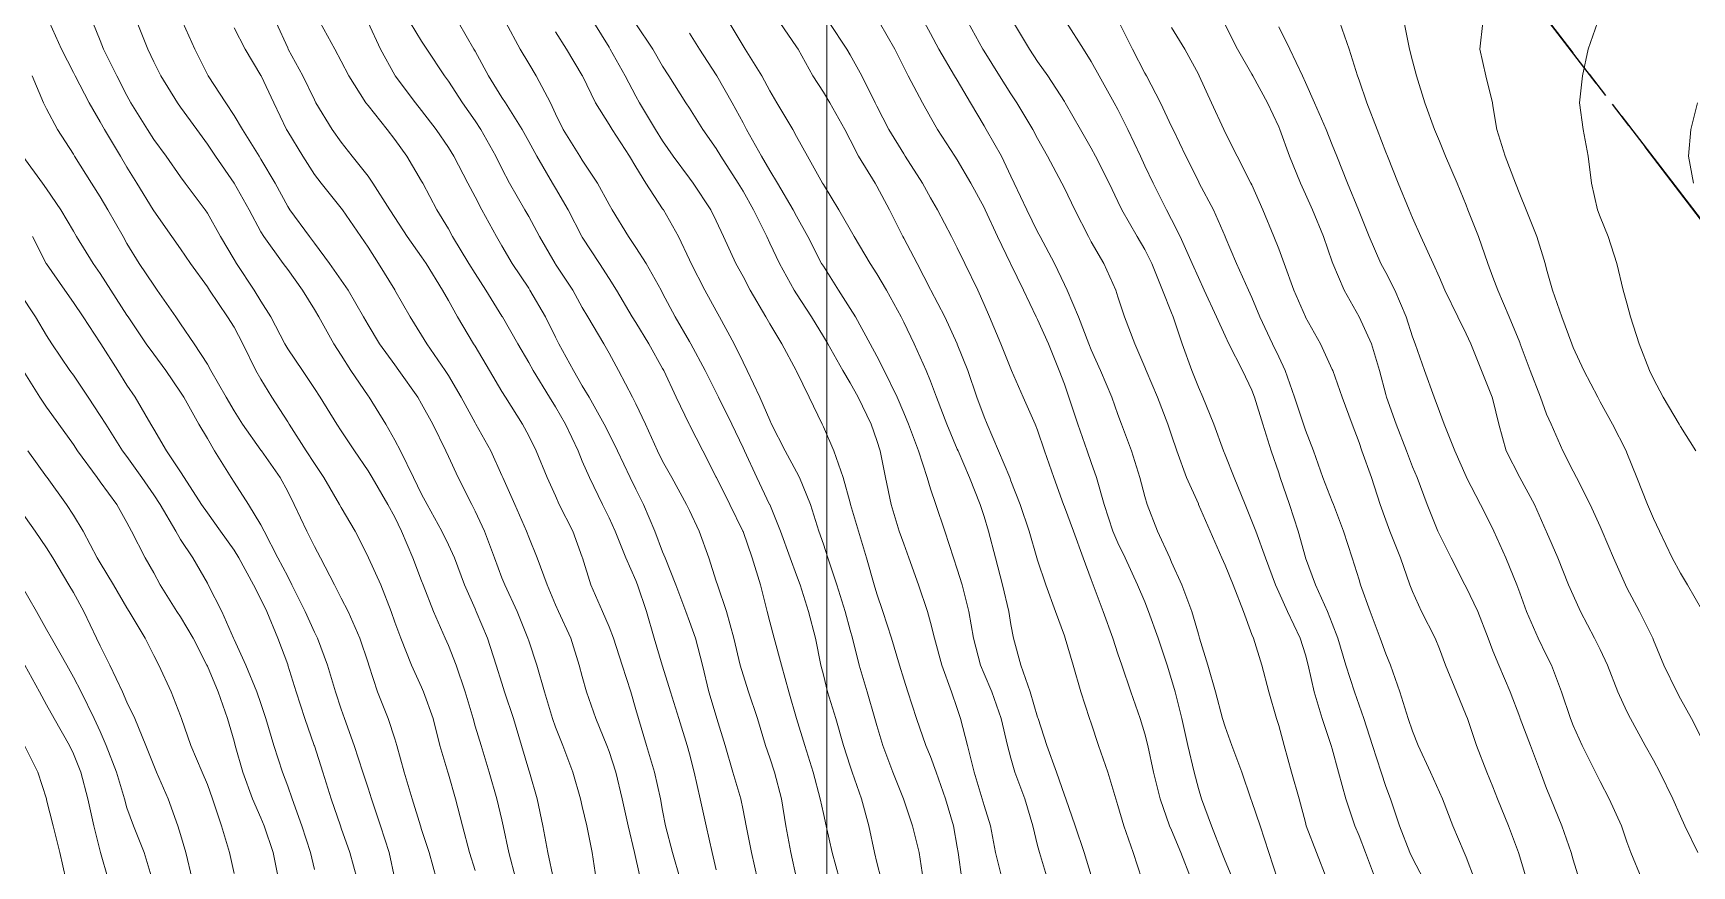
# Model space of a CAD drawing. Header units: centimetres. Extents: x 0 to 642158, y -847 to 649707.
# Drawn here: x 617152 to 617182.96, y 620315.5 to 620331.05 of the extents above; entities that cross this region are included whole.
import ezdxf

# ---------------------------------------------------------------- set-up
doc = ezdxf.new("R2010")
doc.units = ezdxf.units.CM
doc.header["$MEASUREMENT"] = 0
doc.linetypes.add('CENTERX2', pattern=[4, 2.5, -0.5, 0.5, -0.5])
doc.layers.add('MEV_grille', color=254, linetype='Continuous', lineweight=9)
doc.layers.add('WAL_topographie 0.5', color=253, linetype='Continuous', lineweight=20)
doc.layers.add('SPW_parcellaire cadastral', color=7, linetype='CENTERX2', lineweight=25, true_color=0xff0542)

# ---------------------------------------------------------------- blocks, each defined once
blk = doc.blocks.new('*U112')
at = {"layer": 'MEV_grille', "transparency": 33554687}
blk.add_lwpolyline([(0, 1825.476), (0, -1825.476)], dxfattribs=at)
blk = doc.blocks.new('*U113')
at = {"layer": 'MEV_grille', "color": 0, "linetype": 'ByBlock', "lineweight": -2, "transparency": 16777216}
blk.add_blockref('*U112', (1800, 0), dxfattribs=at)

msp = doc.modelspace()

# ---------------------------------------------------------------- linework, layer by layer
at = {"layer": 'SPW_parcellaire cadastral'}
for points in [[(617146.257, 620375.609), (617171.917, 620342.183), (617234.747, 620260.301), (617106.707, 620158.882), (617115.103, 620149.589), (617064.759, 620106.478), (617053.863, 620117.239), (616968.009, 620182.814), (616937.386, 620218.037), (616956.282, 620268.99), (616938.408, 620293.768), (616934.252, 620317.224), (616964.517, 620340.941), (617015.701, 620270.757), (617035.118, 620286.317), (617053.068, 620300.715), (617070.714, 620314.879), (617111.129, 620347.351), (617146.257, 620375.609)], [(617171.917, 620342.183), (617188.127, 620354.816), (617257.267, 620270.606), (617248.531, 620260.549), (617234.747, 620260.301), (617171.917, 620342.183)]]:
    msp.add_lwpolyline(points, dxfattribs=at)
at = {"layer": 'WAL_topographie 0.5'}
for points in [[(617152.304, 620331.25), (617152.529, 620330.75), (617152.75, 620330.311), (617152.781, 620330.25), (617153.044, 620329.75), (617153.25, 620329.39), (617153.327, 620329.25), (617153.627, 620328.75), (617153.75, 620328.547), (617153.934, 620328.25), (617154.237, 620327.75), (617154.25, 620327.73), (617154.585, 620327.25), (617154.75, 620327.018), (617154.933, 620326.75), (617155.25, 620326.31), (617155.29, 620326.25), (617155.626, 620325.75), (617155.75, 620325.556), (617155.915, 620325.25), (617156.157, 620324.75), (617156.25, 620324.585), (617156.456, 620324.25), (617156.75, 620323.791), (617156.775, 620323.75), (617157.097, 620323.25), (617157.25, 620323.01), (617157.427, 620322.75), (617157.718, 620322.25), (617157.75, 620322.19), (617158.007, 620321.75), (617158.25, 620321.271), (617158.26, 620321.25), (617158.486, 620320.75), (617158.68, 620320.25), (617158.75, 620320.047), (617158.859, 620319.75), (617159.062, 620319.25), (617159.25, 620318.837), (617159.287, 620318.75), (617159.465, 620318.25), (617159.593, 620317.75), (617159.739, 620317.25), (617159.75, 620317.212), (617159.883, 620316.75), (617160.014, 620316.25), (617160.146, 620315.75), (617160.25, 620315.413)], [(617153.112, 620331.25), (617153.25, 620330.909), (617153.313, 620330.75), (617153.561, 620330.25), (617153.75, 620329.884), (617153.823, 620329.75), (617154.13, 620329.25), (617154.25, 620329.064), (617154.479, 620328.75), (617154.75, 620328.367), (617154.837, 620328.25), (617155.207, 620327.75), (617155.25, 620327.687), (617155.497, 620327.25), (617155.75, 620326.821), (617155.792, 620326.75), (617156.124, 620326.25), (617156.25, 620326.045), (617156.433, 620325.75), (617156.694, 620325.25), (617156.75, 620325.152), (617157.026, 620324.75), (617157.25, 620324.416), (617157.359, 620324.25), (617157.666, 620323.75), (617157.75, 620323.623), (617157.995, 620323.25), (617158.25, 620322.878), (617158.325, 620322.75), (617158.619, 620322.25), (617158.75, 620322.008), (617158.876, 620321.75), (617159.088, 620321.25), (617159.25, 620320.82), (617159.277, 620320.75), (617159.47, 620320.25), (617159.69, 620319.75), (617159.75, 620319.612), (617159.892, 620319.25), (617160.06, 620318.75), (617160.21, 620318.25), (617160.25, 620318.109), (617160.359, 620317.75), (617160.509, 620317.25), (617160.657, 620316.75), (617160.75, 620316.36), (617160.775, 620316.25), (617160.878, 620315.75), (617161.006, 620315.25)], [(617153.939, 620331.25), (617154.139, 620330.75), (617154.25, 620330.516), (617154.379, 620330.25), (617154.691, 620329.75), (617154.75, 620329.668), (617155.051, 620329.25), (617155.25, 620328.978), (617155.402, 620328.75), (617155.75, 620328.25), (617155.75, 620328.25), (617156.03, 620327.75), (617156.25, 620327.341), (617156.304, 620327.25), (617156.666, 620326.75), (617156.75, 620326.633), (617157.026, 620326.25), (617157.25, 620325.887), (617157.331, 620325.75), (617157.611, 620325.25), (617157.75, 620325.036), (617157.93, 620324.75), (617158.25, 620324.278), (617158.27, 620324.25), (617158.581, 620323.75), (617158.75, 620323.449), (617158.855, 620323.25), (617159.099, 620322.75), (617159.25, 620322.443), (617159.352, 620322.25), (617159.627, 620321.75), (617159.75, 620321.492), (617159.864, 620321.25), (617160.053, 620320.75), (617160.25, 620320.296), (617160.27, 620320.25), (617160.48, 620319.75), (617160.643, 620319.25), (617160.75, 620318.91), (617160.8, 620318.75), (617160.966, 620318.25), (617161.114, 620317.75), (617161.25, 620317.288), (617161.262, 620317.25), (617161.408, 620316.75), (617161.511, 620316.25), (617161.607, 620315.75), (617161.715, 620315.25)], [(617154.79, 620331.25), (617155.015, 620330.75), (617155.25, 620330.277), (617155.265, 620330.25), (617155.595, 620329.75), (617155.75, 620329.512), (617155.906, 620329.25), (617156.216, 620328.75), (617156.25, 620328.696), (617156.516, 620328.25), (617156.75, 620327.809), (617156.788, 620327.75), (617157.158, 620327.25), (617157.25, 620327.13), (617157.533, 620326.75), (617157.75, 620326.439), (617157.879, 620326.25), (617158.168, 620325.75), (617158.25, 620325.601), (617158.464, 620325.25), (617158.75, 620324.852), (617158.824, 620324.75), (617159.177, 620324.25), (617159.25, 620324.128), (617159.458, 620323.75), (617159.7, 620323.25), (617159.75, 620323.141), (617159.935, 620322.75), (617160.185, 620322.25), (617160.25, 620322.125), (617160.423, 620321.75), (617160.611, 620321.25), (617160.75, 620320.877), (617160.801, 620320.75), (617161.034, 620320.25), (617161.234, 620319.75), (617161.25, 620319.701), (617161.402, 620319.25), (617161.544, 620318.75), (617161.696, 620318.25), (617161.75, 620318.092), (617161.885, 620317.75), (617162.073, 620317.25), (617162.216, 620316.75), (617162.25, 620316.605), (617162.334, 620316.25), (617162.431, 620315.75), (617162.508, 620315.25)], [(617156.532, 620331.25), (617156.75, 620330.773), (617156.761, 620330.75), (617157.033, 620330.25), (617157.25, 620329.801), (617157.278, 620329.75), (617157.579, 620329.25), (617157.75, 620329.01), (617157.955, 620328.75), (617158.25, 620328.375), (617158.339, 620328.25), (617158.655, 620327.75), (617158.75, 620327.604), (617158.982, 620327.25), (617159.25, 620326.87), (617159.332, 620326.75), (617159.641, 620326.25), (617159.75, 620326.055), (617159.919, 620325.75), (617160.221, 620325.25), (617160.25, 620325.203), (617160.517, 620324.75), (617160.75, 620324.358), (617160.817, 620324.25), (617161.134, 620323.75), (617161.25, 620323.531), (617161.39, 620323.25), (617161.596, 620322.75), (617161.75, 620322.406), (617161.819, 620322.25), (617162.071, 620321.75), (617162.25, 620321.265), (617162.255, 620321.25), (617162.407, 620320.75), (617162.627, 620320.25), (617162.75, 620319.962), (617162.831, 620319.75), (617162.995, 620319.25), (617163.153, 620318.75), (617163.25, 620318.418), (617163.297, 620318.25), (617163.45, 620317.75), (617163.599, 620317.25), (617163.712, 620316.75), (617163.75, 620316.533), (617163.803, 620316.25), (617163.933, 620315.75), (617164.074, 620315.25)], [(617157.359, 620331.25), (617157.628, 620330.75), (617157.75, 620330.527), (617157.889, 620330.25), (617158.209, 620329.75), (617158.25, 620329.696), (617158.607, 620329.25), (617158.75, 620329.062), (617158.972, 620328.75), (617159.25, 620328.287), (617159.271, 620328.25), (617159.533, 620327.75), (617159.75, 620327.394), (617159.829, 620327.25), (617160.132, 620326.75), (617160.25, 620326.561), (617160.449, 620326.25), (617160.75, 620325.765), (617160.759, 620325.75), (617161.046, 620325.25), (617161.25, 620324.9), (617161.332, 620324.75), (617161.639, 620324.25), (617161.75, 620324.072), (617161.936, 620323.75), (617162.171, 620323.25), (617162.25, 620323.057), (617162.382, 620322.75), (617162.626, 620322.25), (617162.75, 620321.996), (617162.862, 620321.75), (617163.064, 620321.25), (617163.25, 620320.828), (617163.282, 620320.75), (617163.451, 620320.25), (617163.592, 620319.75), (617163.743, 620319.25), (617163.75, 620319.226), (617163.897, 620318.75), (617164.051, 620318.25), (617164.206, 620317.75), (617164.25, 620317.59), (617164.336, 620317.25), (617164.452, 620316.75), (617164.561, 620316.25), (617164.672, 620315.75), (617164.75, 620315.424)], [(617158.25, 620331.246), (617158.484, 620330.75), (617158.75, 620330.261), (617158.757, 620330.25), (617159.135, 620329.75), (617159.25, 620329.603), (617159.52, 620329.25), (617159.75, 620328.912), (617159.849, 620328.75), (617160.114, 620328.25), (617160.25, 620327.99), (617160.374, 620327.75), (617160.645, 620327.25), (617160.75, 620327.074), (617160.942, 620326.75), (617161.25, 620326.284), (617161.272, 620326.25), (617161.561, 620325.75), (617161.75, 620325.373), (617161.813, 620325.25), (617162.086, 620324.75), (617162.25, 620324.463), (617162.375, 620324.25), (617162.661, 620323.75), (617162.75, 620323.566), (617162.906, 620323.25), (617163.146, 620322.75), (617163.25, 620322.535), (617163.392, 620322.25), (617163.603, 620321.75), (617163.75, 620321.362), (617163.794, 620321.25), (617163.994, 620320.75), (617164.184, 620320.25), (617164.25, 620320.063), (617164.363, 620319.75), (617164.491, 620319.25), (617164.614, 620318.75), (617164.75, 620318.294), (617164.764, 620318.25), (617164.915, 620317.75), (617165.061, 620317.25), (617165.207, 620316.75), (617165.25, 620316.542), (617165.309, 620316.25), (617165.408, 620315.75), (617165.519, 620315.25)], [(617159.037, 620331.25), (617159.25, 620330.899), (617159.348, 620330.75), (617159.68, 620330.25), (617159.75, 620330.154), (617160.016, 620329.75), (617160.25, 620329.409), (617160.353, 620329.25), (617160.635, 620328.75), (617160.75, 620328.521), (617160.891, 620328.25), (617161.179, 620327.75), (617161.25, 620327.624), (617161.451, 620327.25), (617161.741, 620326.75), (617161.75, 620326.736), (617162.071, 620326.25), (617162.25, 620325.923), (617162.35, 620325.75), (617162.652, 620325.25), (617162.75, 620325.073), (617162.927, 620324.75), (617163.185, 620324.25), (617163.25, 620324.126), (617163.43, 620323.75), (617163.655, 620323.25), (617163.75, 620323.059), (617163.92, 620322.75), (617164.197, 620322.25), (617164.25, 620322.133), (617164.43, 620321.75), (617164.609, 620321.25), (617164.75, 620320.816), (617164.771, 620320.75), (617164.944, 620320.25), (617165.081, 620319.75), (617165.198, 620319.25), (617165.25, 620319.067), (617165.351, 620318.75), (617165.518, 620318.25), (617165.669, 620317.75), (617165.75, 620317.518), (617165.839, 620317.25), (617165.97, 620316.75), (617166.048, 620316.25), (617166.141, 620315.75), (617166.25, 620315.262)], [(617159.94, 620331.25), (617160.227, 620330.75), (617160.25, 620330.709), (617160.499, 620330.25), (617160.75, 620329.848), (617160.813, 620329.75), (617161.126, 620329.25), (617161.25, 620329.027), (617161.399, 620328.75), (617161.693, 620328.25), (617161.75, 620328.154), (617161.984, 620327.75), (617162.242, 620327.25), (617162.25, 620327.237), (617162.569, 620326.75), (617162.75, 620326.47), (617162.891, 620326.25), (617163.182, 620325.75), (617163.25, 620325.645), (617163.494, 620325.25), (617163.75, 620324.789), (617163.771, 620324.75), (617164, 620324.25), (617164.244, 620323.75), (617164.25, 620323.737), (617164.497, 620323.25), (617164.75, 620322.758), (617164.754, 620322.75), (617165.006, 620322.25), (617165.247, 620321.75), (617165.25, 620321.742), (617165.422, 620321.25), (617165.576, 620320.75), (617165.703, 620320.25), (617165.75, 620320.059), (617165.83, 620319.75), (617165.968, 620319.25), (617166.104, 620318.75), (617166.25, 620318.253), (617166.251, 620318.25), (617166.407, 620317.75), (617166.561, 620317.25), (617166.693, 620316.75), (617166.75, 620316.478), (617166.803, 620316.25), (617166.912, 620315.75), (617167.049, 620315.25)], [(617160.822, 620331.25), (617161.089, 620330.75), (617161.25, 620330.479), (617161.389, 620330.25), (617161.653, 620329.75), (617161.75, 620329.545), (617161.895, 620329.25), (617162.204, 620328.75), (617162.25, 620328.677), (617162.536, 620328.25), (617162.75, 620327.85), (617162.806, 620327.75), (617163.112, 620327.25), (617163.25, 620327.046), (617163.439, 620326.75), (617163.721, 620326.25), (617163.75, 620326.196), (617163.983, 620325.75), (617164.25, 620325.293), (617164.275, 620325.25), (617164.542, 620324.75), (617164.75, 620324.337), (617164.793, 620324.25), (617165.043, 620323.75), (617165.25, 620323.307), (617165.276, 620323.25), (617165.51, 620322.75), (617165.747, 620322.25), (617165.75, 620322.244), (617165.948, 620321.75), (617166.133, 620321.25), (617166.25, 620320.93), (617166.316, 620320.75), (617166.472, 620320.25), (617166.603, 620319.75), (617166.705, 620319.25), (617166.75, 620319.066), (617166.83, 620318.75), (617166.983, 620318.25), (617167.125, 620317.75), (617167.25, 620317.36), (617167.287, 620317.25), (617167.464, 620316.75), (617167.597, 620316.25), (617167.705, 620315.75), (617167.75, 620315.564), (617167.826, 620315.25)], [(617162.466, 620331.25), (617162.75, 620330.788), (617162.773, 620330.75), (617163.047, 620330.25), (617163.25, 620329.872), (617163.32, 620329.75), (617163.619, 620329.25), (617163.75, 620329.035), (617163.946, 620328.75), (617164.25, 620328.343), (617164.322, 620328.25), (617164.651, 620327.75), (617164.75, 620327.546), (617164.887, 620327.25), (617165.119, 620326.75), (617165.25, 620326.505), (617165.383, 620326.25), (617165.675, 620325.75), (617165.75, 620325.621), (617165.977, 620325.25), (617166.243, 620324.75), (617166.25, 620324.735), (617166.488, 620324.25), (617166.726, 620323.75), (617166.75, 620323.698), (617166.943, 620323.25), (617167.119, 620322.75), (617167.25, 620322.279), (617167.257, 620322.25), (617167.403, 620321.75), (617167.555, 620321.25), (617167.699, 620320.75), (617167.75, 620320.581), (617167.861, 620320.25), (617168.021, 620319.75), (617168.17, 620319.25), (617168.25, 620318.987), (617168.326, 620318.75), (617168.488, 620318.25), (617168.662, 620317.75), (617168.75, 620317.54), (617168.858, 620317.25), (617169.029, 620316.75), (617169.178, 620316.25), (617169.25, 620315.846), (617169.266, 620315.75), (617169.333, 620315.25)], [(617163.25, 620331.224), (617163.565, 620330.75), (617163.75, 620330.433), (617163.868, 620330.25), (617164.185, 620329.75), (617164.25, 620329.646), (617164.499, 620329.25), (617164.75, 620328.897), (617164.838, 620328.75), (617165.162, 620328.25), (617165.25, 620328.1), (617165.443, 620327.75), (617165.692, 620327.25), (617165.75, 620327.129), (617165.928, 620326.75), (617166.206, 620326.25), (617166.25, 620326.182), (617166.528, 620325.75), (617166.75, 620325.385), (617166.831, 620325.25), (617167.114, 620324.75), (617167.25, 620324.521), (617167.398, 620324.25), (617167.641, 620323.75), (617167.75, 620323.445), (617167.811, 620323.25), (617167.91, 620322.75), (617168.013, 620322.25), (617168.166, 620321.75), (617168.25, 620321.512), (617168.348, 620321.25), (617168.527, 620320.75), (617168.691, 620320.25), (617168.75, 620320.042), (617168.824, 620319.75), (617168.96, 620319.25), (617169.142, 620318.75), (617169.25, 620318.436), (617169.312, 620318.25), (617169.442, 620317.75), (617169.565, 620317.25), (617169.713, 620316.75), (617169.75, 620316.624), (617169.873, 620316.25), (617169.963, 620315.75), (617170.087, 620315.25)], [(617164.989, 620331.25), (617165.25, 620330.812), (617165.292, 620330.75), (617165.6, 620330.25), (617165.75, 620329.971), (617165.88, 620329.75), (617166.179, 620329.25), (617166.25, 620329.119), (617166.454, 620328.75), (617166.733, 620328.25), (617166.75, 620328.222), (617167.04, 620327.75), (617167.25, 620327.381), (617167.323, 620327.25), (617167.622, 620326.75), (617167.75, 620326.552), (617167.928, 620326.25), (617168.203, 620325.75), (617168.25, 620325.653), (617168.444, 620325.25), (617168.67, 620324.75), (617168.75, 620324.552), (617168.864, 620324.25), (617169.054, 620323.75), (617169.25, 620323.283), (617169.264, 620323.25), (617169.479, 620322.75), (617169.678, 620322.25), (617169.75, 620322.023), (617169.831, 620321.75), (617169.964, 620321.25), (617170.096, 620320.75), (617170.211, 620320.25), (617170.25, 620320.009), (617170.302, 620319.75), (617170.438, 620319.25), (617170.613, 620318.75), (617170.75, 620318.276), (617170.759, 620318.25), (617170.924, 620317.75), (617171.105, 620317.25), (617171.25, 620316.822), (617171.278, 620316.75), (617171.453, 620316.25), (617171.621, 620315.75), (617171.75, 620315.318)], [(617165.94, 620331.25), (617166.25, 620330.795), (617166.279, 620330.75), (617166.554, 620330.25), (617166.75, 620329.946), (617166.87, 620329.75), (617167.149, 620329.25), (617167.25, 620329.054), (617167.407, 620328.75), (617167.716, 620328.25), (617167.75, 620328.19), (617167.983, 620327.75), (617168.234, 620327.25), (617168.25, 620327.221), (617168.499, 620326.75), (617168.75, 620326.263), (617168.757, 620326.25), (617169.016, 620325.75), (617169.247, 620325.25), (617169.25, 620325.243), (617169.45, 620324.75), (617169.616, 620324.25), (617169.75, 620323.881), (617169.805, 620323.75), (617170.021, 620323.25), (617170.228, 620322.75), (617170.25, 620322.69), (617170.426, 620322.25), (617170.592, 620321.75), (617170.737, 620321.25), (617170.75, 620321.206), (617170.9, 620320.75), (617171.084, 620320.25), (617171.25, 620319.793), (617171.266, 620319.75), (617171.412, 620319.25), (617171.557, 620318.75), (617171.721, 620318.25), (617171.75, 620318.167), (617171.889, 620317.75), (617172.058, 620317.25), (617172.211, 620316.75), (617172.25, 620316.626), (617172.358, 620316.25), (617172.536, 620315.75), (617172.694, 620315.25)], [(617166.86, 620331.25), (617167.189, 620330.75), (617167.25, 620330.644), (617167.466, 620330.25), (617167.717, 620329.75), (617167.75, 620329.684), (617167.975, 620329.25), (617168.25, 620328.796), (617168.28, 620328.75), (617168.601, 620328.25), (617168.75, 620327.975), (617168.88, 620327.75), (617169.143, 620327.25), (617169.25, 620327.037), (617169.389, 620326.75), (617169.636, 620326.25), (617169.75, 620325.982), (617169.849, 620325.75), (617170.061, 620325.25), (617170.25, 620324.78), (617170.263, 620324.75), (617170.481, 620324.25), (617170.703, 620323.75), (617170.75, 620323.632), (617170.881, 620323.25), (617171.052, 620322.75), (617171.233, 620322.25), (617171.25, 620322.206), (617171.418, 620321.75), (617171.602, 620321.25), (617171.75, 620320.848), (617171.787, 620320.75), (617171.974, 620320.25), (617172.156, 620319.75), (617172.25, 620319.459), (617172.319, 620319.25), (617172.487, 620318.75), (617172.663, 620318.25), (617172.75, 620317.962), (617172.805, 620317.75), (617172.913, 620317.25), (617173.037, 620316.75), (617173.211, 620316.25), (617173.25, 620316.163), (617173.424, 620315.75), (617173.619, 620315.25)], [(617167.797, 620331.25), (617168.083, 620330.75), (617168.25, 620330.416), (617168.336, 620330.25), (617168.599, 620329.75), (617168.75, 620329.478), (617168.879, 620329.25), (617169.206, 620328.75), (617169.25, 620328.681), (617169.504, 620328.25), (617169.75, 620327.791), (617169.769, 620327.75), (617170, 620327.25), (617170.242, 620326.75), (617170.25, 620326.733), (617170.483, 620326.25), (617170.725, 620325.75), (617170.75, 620325.699), (617170.951, 620325.25), (617171.155, 620324.75), (617171.25, 620324.496), (617171.335, 620324.25), (617171.5, 620323.75), (617171.676, 620323.25), (617171.75, 620323.03), (617171.848, 620322.75), (617171.992, 620322.25), (617172.155, 620321.75), (617172.25, 620321.531), (617172.384, 620321.25), (617172.613, 620320.75), (617172.75, 620320.428), (617172.822, 620320.25), (617173.002, 620319.75), (617173.166, 620319.25), (617173.25, 620318.979), (617173.315, 620318.75), (617173.443, 620318.25), (617173.552, 620317.75), (617173.67, 620317.25), (617173.75, 620316.947), (617173.811, 620316.75), (617173.993, 620316.25), (617174.188, 620315.75), (617174.25, 620315.596), (617174.395, 620315.25)], [(617168.639, 620331.25), (617168.75, 620331.04), (617168.903, 620330.75), (617169.201, 620330.25), (617169.25, 620330.168), (617169.495, 620329.75), (617169.75, 620329.317), (617169.791, 620329.25), (617170.073, 620328.75), (617170.25, 620328.378), (617170.313, 620328.25), (617170.546, 620327.75), (617170.75, 620327.339), (617170.798, 620327.25), (617171.066, 620326.75), (617171.25, 620326.358), (617171.302, 620326.25), (617171.514, 620325.75), (617171.707, 620325.25), (617171.75, 620325.138), (617171.922, 620324.75), (617172.133, 620324.25), (617172.25, 620323.927), (617172.318, 620323.75), (617172.502, 620323.25), (617172.659, 620322.75), (617172.75, 620322.395), (617172.792, 620322.25), (617172.989, 620321.75), (617173.216, 620321.25), (617173.25, 620321.171), (617173.441, 620320.75), (617173.631, 620320.25), (617173.75, 620319.826), (617173.774, 620319.75), (617173.929, 620319.25), (617174.073, 620318.75), (617174.204, 620318.25), (617174.25, 620318.094), (617174.377, 620317.75), (617174.563, 620317.25), (617174.732, 620316.75), (617174.75, 620316.701), (617174.903, 620316.25), (617175.069, 620315.75), (617175.228, 620315.25)], [(617169.456, 620331.25), (617169.729, 620330.75), (617169.75, 620330.715), (617170.036, 620330.25), (617170.25, 620329.914), (617170.361, 620329.75), (617170.66, 620329.25), (617170.75, 620329.081), (617170.933, 620328.75), (617171.203, 620328.25), (617171.25, 620328.153), (617171.442, 620327.75), (617171.697, 620327.25), (617171.75, 620327.151), (617171.984, 620326.75), (617172.208, 620326.25), (617172.25, 620326.122), (617172.37, 620325.75), (617172.563, 620325.25), (617172.75, 620324.814), (617172.775, 620324.75), (617172.985, 620324.25), (617173.18, 620323.75), (617173.25, 620323.54), (617173.347, 620323.25), (617173.527, 620322.75), (617173.75, 620322.257), (617173.753, 620322.25), (617173.968, 620321.75), (617174.188, 620321.25), (617174.25, 620321.116), (617174.401, 620320.75), (617174.592, 620320.25), (617174.75, 620319.822), (617174.777, 620319.75), (617174.938, 620319.25), (617175.064, 620318.75), (617175.21, 620318.25), (617175.25, 620318.12), (617175.351, 620317.75), (617175.487, 620317.25), (617175.631, 620316.75), (617175.75, 620316.308), (617175.766, 620316.25), (617175.953, 620315.75), (617176.146, 620315.25)], [(617170.301, 620331.25), (617170.599, 620330.75), (617170.75, 620330.522), (617170.938, 620330.25), (617171.25, 620329.775), (617171.266, 620329.75), (617171.553, 620329.25), (617171.75, 620328.902), (617171.832, 620328.75), (617172.085, 620328.25), (617172.25, 620327.906), (617172.323, 620327.75), (617172.607, 620327.25), (617172.75, 620327.007), (617172.88, 620326.75), (617173.08, 620326.25), (617173.25, 620325.823), (617173.279, 620325.75), (617173.451, 620325.25), (617173.629, 620324.75), (617173.75, 620324.441), (617173.836, 620324.25), (617174.038, 620323.75), (617174.218, 620323.25), (617174.25, 620323.172), (617174.418, 620322.75), (617174.622, 620322.25), (617174.75, 620321.938), (617174.821, 620321.75), (617175.004, 620321.25), (617175.189, 620320.75), (617175.25, 620320.61), (617175.414, 620320.25), (617175.653, 620319.75), (617175.75, 620319.439), (617175.801, 620319.25), (617175.91, 620318.75), (617176.064, 620318.25), (617176.23, 620317.75), (617176.25, 620317.682), (617176.369, 620317.25), (617176.501, 620316.75), (617176.67, 620316.25), (617176.75, 620316.062), (617176.871, 620315.75), (617177.059, 620315.25)], [(617171.29, 620331.25), (617171.604, 620330.75), (617171.75, 620330.521), (617171.898, 620330.25), (617172.181, 620329.75), (617172.25, 620329.621), (617172.433, 620329.25), (617172.668, 620328.75), (617172.75, 620328.574), (617172.905, 620328.25), (617173.157, 620327.75), (617173.25, 620327.57), (617173.412, 620327.25), (617173.635, 620326.75), (617173.75, 620326.487), (617173.861, 620326.25), (617174.088, 620325.75), (617174.25, 620325.397), (617174.319, 620325.25), (617174.574, 620324.75), (617174.75, 620324.379), (617174.8, 620324.25), (617174.953, 620323.75), (617175.11, 620323.25), (617175.25, 620322.84), (617175.279, 620322.75), (617175.449, 620322.25), (617175.611, 620321.75), (617175.75, 620321.257), (617175.752, 620321.25), (617175.935, 620320.75), (617176.162, 620320.25), (617176.25, 620320.028), (617176.357, 620319.75), (617176.504, 620319.25), (617176.664, 620318.75), (617176.75, 620318.501), (617176.838, 620318.25), (617177, 620317.75), (617177.166, 620317.25), (617177.25, 620316.984), (617177.337, 620316.75), (617177.503, 620316.25), (617177.7, 620315.75), (617177.75, 620315.643), (617177.954, 620315.25)], [(617172.272, 620331.25), (617172.521, 620330.75), (617172.75, 620330.304), (617172.781, 620330.25), (617173.045, 620329.75), (617173.25, 620329.307), (617173.277, 620329.25), (617173.514, 620328.75), (617173.75, 620328.282), (617173.767, 620328.25), (617174.034, 620327.75), (617174.248, 620327.25), (617174.25, 620327.245), (617174.463, 620326.75), (617174.689, 620326.25), (617174.75, 620326.11), (617174.897, 620325.75), (617175.135, 620325.25), (617175.25, 620325.002), (617175.37, 620324.75), (617175.546, 620324.25), (617175.712, 620323.75), (617175.75, 620323.637), (617175.897, 620323.25), (617176.077, 620322.75), (617176.25, 620322.304), (617176.272, 620322.25), (617176.458, 620321.75), (617176.623, 620321.25), (617176.75, 620320.839), (617176.778, 620320.75), (617176.955, 620320.25), (617177.144, 620319.75), (617177.25, 620319.457), (617177.336, 620319.25), (617177.511, 620318.75), (617177.668, 620318.25), (617177.75, 620318.016), (617177.854, 620317.75), (617178.083, 620317.25), (617178.25, 620316.878), (617178.309, 620316.75), (617178.504, 620316.25), (617178.712, 620315.75), (617178.75, 620315.66), (617178.906, 620315.25)], [(617174.25, 620331.202), (617174.479, 620330.75), (617174.75, 620330.28), (617174.768, 620330.25), (617175.042, 620329.75), (617175.25, 620329.297), (617175.269, 620329.25), (617175.451, 620328.75), (617175.657, 620328.25), (617175.75, 620328.044), (617175.883, 620327.75), (617176.084, 620327.25), (617176.25, 620326.778), (617176.26, 620326.75), (617176.471, 620326.25), (617176.75, 620325.754), (617176.752, 620325.75), (617176.982, 620325.25), (617177.129, 620324.75), (617177.25, 620324.303), (617177.265, 620324.25), (617177.444, 620323.75), (617177.636, 620323.25), (617177.75, 620322.951), (617177.834, 620322.75), (617178.019, 620322.25), (617178.222, 620321.75), (617178.25, 620321.686), (617178.467, 620321.25), (617178.725, 620320.75), (617178.75, 620320.702), (617178.968, 620320.25), (617179.158, 620319.75), (617179.25, 620319.514), (617179.357, 620319.25), (617179.572, 620318.75), (617179.75, 620318.278), (617179.76, 620318.25), (617179.95, 620317.75), (617180.139, 620317.25), (617180.25, 620316.947), (617180.328, 620316.75), (617180.535, 620316.25), (617180.71, 620315.75), (617180.75, 620315.614), (617180.859, 620315.25)], [(617175.25, 620331.169), (617175.458, 620330.75), (617175.696, 620330.25), (617175.75, 620330.128), (617175.92, 620329.75), (617176.135, 620329.25), (617176.25, 620328.963), (617176.338, 620328.75), (617176.535, 620328.25), (617176.737, 620327.75), (617176.75, 620327.718), (617176.938, 620327.25), (617177.159, 620326.75), (617177.25, 620326.579), (617177.42, 620326.25), (617177.629, 620325.75), (617177.75, 620325.379), (617177.798, 620325.25), (617177.972, 620324.75), (617178.152, 620324.25), (617178.25, 620323.984), (617178.34, 620323.75), (617178.536, 620323.25), (617178.75, 620322.769), (617178.759, 620322.75), (617179.017, 620322.25), (617179.25, 620321.791), (617179.269, 620321.75), (617179.493, 620321.25), (617179.695, 620320.75), (617179.75, 620320.597), (617179.879, 620320.25), (617180.094, 620319.75), (617180.25, 620319.429), (617180.344, 620319.25), (617180.532, 620318.75), (617180.697, 620318.25), (617180.75, 620318.118), (617180.917, 620317.75), (617181.163, 620317.25), (617181.25, 620317.072), (617181.42, 620316.75), (617181.651, 620316.25), (617181.75, 620315.949), (617181.822, 620315.75), (617182.03, 620315.25)], [(617176.392, 620331.25), (617176.565, 620330.75), (617176.722, 620330.25), (617176.75, 620330.172), (617176.894, 620329.75), (617177.091, 620329.25), (617177.25, 620328.826), (617177.281, 620328.75), (617177.478, 620328.25), (617177.688, 620327.75), (617177.75, 620327.598), (617177.902, 620327.25), (617178.136, 620326.75), (617178.25, 620326.488), (617178.354, 620326.25), (617178.596, 620325.75), (617178.75, 620325.435), (617178.834, 620325.25), (617179.038, 620324.75), (617179.238, 620324.25), (617179.25, 620324.205), (617179.362, 620323.75), (617179.499, 620323.25), (617179.75, 620322.75), (617179.75, 620322.75), (617180.023, 620322.25), (617180.245, 620321.75), (617180.25, 620321.738), (617180.46, 620321.25), (617180.662, 620320.75), (617180.75, 620320.553), (617180.886, 620320.25), (617181.147, 620319.75), (617181.25, 620319.54), (617181.387, 620319.25), (617181.584, 620318.75), (617181.75, 620318.383), (617181.816, 620318.25), (617182.094, 620317.75), (617182.25, 620317.473), (617182.363, 620317.25), (617182.606, 620316.75), (617182.75, 620316.43), (617182.835, 620316.25), (617183.072, 620315.75)], [(617177.595, 620331.25), (617177.694, 620330.75), (617177.75, 620330.531), (617177.822, 620330.25), (617177.976, 620329.75), (617178.158, 620329.25), (617178.25, 620329.034), (617178.364, 620328.75), (617178.582, 620328.25), (617178.75, 620327.836), (617178.784, 620327.75), (617178.979, 620327.25), (617179.153, 620326.75), (617179.25, 620326.492), (617179.338, 620326.25), (617179.554, 620325.75), (617179.75, 620325.274), (617179.76, 620325.25), (617179.947, 620324.75), (617180.135, 620324.25), (617180.25, 620323.936), (617180.335, 620323.75), (617180.556, 620323.25), (617180.75, 620322.867), (617180.809, 620322.75), (617181.062, 620322.25), (617181.25, 620321.836), (617181.288, 620321.75), (617181.499, 620321.25), (617181.722, 620320.75), (617181.75, 620320.693), (617181.988, 620320.25), (617182.234, 620319.75), (617182.25, 620319.712), (617182.439, 620319.25), (617182.68, 620318.75), (617182.75, 620318.62), (617182.957, 620318.25), (617183.213, 620317.75)], [(617179.063, 620331.25), (617179.004, 620330.75), (617179.12, 620330.25), (617179.24, 620329.75), (617179.25, 620329.691), (617179.325, 620329.25), (617179.478, 620328.75), (617179.668, 620328.25), (617179.75, 620328.04), (617179.869, 620327.75), (617180.069, 620327.25), (617180.223, 620326.75), (617180.25, 620326.642), (617180.36, 620326.25), (617180.534, 620325.75), (617180.722, 620325.25), (617180.75, 620325.18), (617180.948, 620324.75), (617181.205, 620324.25), (617181.25, 620324.167), (617181.479, 620323.75), (617181.734, 620323.25), (617181.75, 620323.211), (617181.937, 620322.75), (617182.134, 620322.25), (617182.25, 620321.984), (617182.356, 620321.75), (617182.598, 620321.25), (617182.75, 620320.967), (617182.884, 620320.75), (617183.167, 620320.25)], [(617181.202, 620331.25), (617181.026, 620330.75), (617180.921, 620330.25), (617180.867, 620329.75), (617180.934, 620329.25), (617181.027, 620328.75), (617181.091, 620328.25), (617181.204, 620327.75), (617181.25, 620327.618), (617181.4, 620327.25), (617181.563, 620326.75), (617181.678, 620326.25), (617181.75, 620326.006), (617181.82, 620325.75), (617181.982, 620325.25), (617182.174, 620324.75), (617182.25, 620324.594), (617182.43, 620324.25), (617182.724, 620323.75), (617182.75, 620323.701), (617183.035, 620323.25)], [(617155.75, 620331.148), (617155.953, 620330.75), (617156.25, 620330.256), (617156.253, 620330.25), (617156.491, 620329.75), (617156.73, 620329.25), (617156.75, 620329.215), (617157.03, 620328.75), (617157.25, 620328.411), (617157.375, 620328.25), (617157.75, 620327.782), (617157.774, 620327.75), (617158.115, 620327.25), (617158.25, 620327.05), (617158.447, 620326.75), (617158.75, 620326.256), (617158.753, 620326.25), (617159.035, 620325.75), (617159.25, 620325.411), (617159.348, 620325.25), (617159.691, 620324.75), (617159.75, 620324.658), (617159.991, 620324.25), (617160.25, 620323.773), (617160.264, 620323.75), (617160.541, 620323.25), (617160.75, 620322.788), (617160.768, 620322.75), (617160.99, 620322.25), (617161.206, 620321.75), (617161.25, 620321.635), (617161.407, 620321.25), (617161.592, 620320.75), (617161.75, 620320.375), (617161.803, 620320.25), (617162.033, 620319.75), (617162.194, 620319.25), (617162.25, 620319.033), (617162.327, 620318.75), (617162.505, 620318.25), (617162.71, 620317.75), (617162.75, 620317.636), (617162.873, 620317.25), (617162.995, 620316.75), (617163.105, 620316.25), (617163.224, 620315.75), (617163.25, 620315.634), (617163.338, 620315.25)], [(617161.75, 620331.074), (617161.956, 620330.75), (617162.25, 620330.255), (617162.253, 620330.25), (617162.495, 620329.75), (617162.75, 620329.344), (617162.807, 620329.25), (617163.13, 620328.75), (617163.25, 620328.553), (617163.435, 620328.25), (617163.75, 620327.77), (617163.764, 620327.75), (617164.043, 620327.25), (617164.25, 620326.816), (617164.28, 620326.75), (617164.535, 620326.25), (617164.75, 620325.862), (617164.813, 620325.75), (617165.086, 620325.25), (617165.25, 620324.903), (617165.327, 620324.75), (617165.561, 620324.25), (617165.75, 620323.819), (617165.783, 620323.75), (617166.038, 620323.25), (617166.25, 620322.854), (617166.306, 620322.75), (617166.508, 620322.25), (617166.666, 620321.75), (617166.75, 620321.505), (617166.834, 620321.25), (617166.999, 620320.75), (617167.155, 620320.25), (617167.25, 620319.899), (617167.293, 620319.75), (617167.419, 620319.25), (617167.565, 620318.75), (617167.713, 620318.25), (617167.75, 620318.119), (617167.861, 620317.75), (617168.048, 620317.25), (617168.244, 620316.75), (617168.25, 620316.732), (617168.415, 620316.25), (617168.536, 620315.75), (617168.616, 620315.25)], [(617164.25, 620331.049), (617164.44, 620330.75), (617164.75, 620330.268), (617164.761, 620330.25), (617165.048, 620329.75), (617165.25, 620329.376), (617165.318, 620329.25), (617165.595, 620328.75), (617165.75, 620328.484), (617165.893, 620328.25), (617166.187, 620327.75), (617166.25, 620327.628), (617166.459, 620327.25), (617166.718, 620326.75), (617166.75, 620326.696), (617167.034, 620326.25), (617167.25, 620325.908), (617167.35, 620325.75), (617167.625, 620325.25), (617167.75, 620325.014), (617167.883, 620324.75), (617168.125, 620324.25), (617168.25, 620323.961), (617168.341, 620323.75), (617168.526, 620323.25), (617168.687, 620322.75), (617168.75, 620322.542), (617168.85, 620322.25), (617169.017, 620321.75), (617169.179, 620321.25), (617169.25, 620321.04), (617169.34, 620320.75), (617169.468, 620320.25), (617169.554, 620319.75), (617169.682, 620319.25), (617169.75, 620319.088), (617169.892, 620318.75), (617170.068, 620318.25), (617170.187, 620317.75), (617170.25, 620317.511), (617170.324, 620317.25), (617170.508, 620316.75), (617170.658, 620316.25), (617170.75, 620315.878), (617170.784, 620315.75), (617170.932, 620315.25)], [(617173.25, 620331.154), (617173.501, 620330.75), (617173.75, 620330.281), (617173.765, 620330.25), (617173.997, 620329.75), (617174.224, 620329.25), (617174.25, 620329.193), (617174.475, 620328.75), (617174.733, 620328.25), (617174.75, 620328.214), (617174.952, 620327.75), (617175.158, 620327.25), (617175.25, 620327.02), (617175.353, 620326.75), (617175.531, 620326.25), (617175.749, 620325.75), (617175.75, 620325.748), (617176.032, 620325.25), (617176.25, 620324.769), (617176.258, 620324.75), (617176.438, 620324.25), (617176.622, 620323.75), (617176.75, 620323.407), (617176.804, 620323.25), (617176.981, 620322.75), (617177.145, 620322.25), (617177.25, 620321.954), (617177.325, 620321.75), (617177.525, 620321.25), (617177.7, 620320.75), (617177.75, 620320.625), (617177.919, 620320.25), (617178.169, 620319.75), (617178.25, 620319.551), (617178.365, 620319.25), (617178.568, 620318.75), (617178.75, 620318.31), (617178.774, 620318.25), (617178.941, 620317.75), (617179.134, 620317.25), (617179.25, 620316.973), (617179.335, 620316.75), (617179.539, 620316.25), (617179.726, 620315.75), (617179.75, 620315.67), (617179.875, 620315.25)], [(617151.979, 620330.25), (617152.189, 620329.75), (617152.25, 620329.634), (617152.451, 620329.25), (617152.75, 620328.787), (617152.772, 620328.75), (617153.088, 620328.25), (617153.25, 620327.989), (617153.39, 620327.75), (617153.677, 620327.25), (617153.75, 620327.122), (617153.979, 620326.75), (617154.25, 620326.342), (617154.316, 620326.25), (617154.661, 620325.75), (617154.75, 620325.621), (617155.007, 620325.25), (617155.25, 620324.865), (617155.315, 620324.75), (617155.599, 620324.25), (617155.75, 620323.994), (617155.907, 620323.75), (617156.25, 620323.262), (617156.259, 620323.25), (617156.607, 620322.75), (617156.75, 620322.489), (617156.872, 620322.25), (617157.107, 620321.75), (617157.25, 620321.465), (617157.364, 620321.25), (617157.624, 620320.75), (617157.75, 620320.501), (617157.876, 620320.25), (617158.094, 620319.75), (617158.25, 620319.293), (617158.264, 620319.25), (617158.429, 620318.75), (617158.627, 620318.25), (617158.75, 620317.872), (617158.788, 620317.75), (617158.923, 620317.25), (617159.075, 620316.75), (617159.227, 620316.25), (617159.25, 620316.178), (617159.39, 620315.75), (617159.531, 620315.25)], [(617183.068, 620329.75), (617182.946, 620329.25), (617182.903, 620328.75), (617182.992, 620328.25)], [(617151.806, 620328.75), (617152.172, 620328.25), (617152.25, 620328.139), (617152.515, 620327.75), (617152.75, 620327.349), (617152.81, 620327.25), (617153.119, 620326.75), (617153.25, 620326.559), (617153.448, 620326.25), (617153.75, 620325.783), (617153.772, 620325.75), (617154.106, 620325.25), (617154.25, 620325.057), (617154.477, 620324.75), (617154.75, 620324.343), (617154.809, 620324.25), (617155.092, 620323.75), (617155.25, 620323.478), (617155.384, 620323.25), (617155.695, 620322.75), (617155.75, 620322.665), (617156.019, 620322.25), (617156.25, 620321.865), (617156.309, 620321.75), (617156.569, 620321.25), (617156.75, 620320.9), (617156.83, 620320.75), (617157.079, 620320.25), (617157.25, 620319.864), (617157.306, 620319.75), (617157.495, 620319.25), (617157.644, 620318.75), (617157.75, 620318.425), (617157.81, 620318.25), (617157.991, 620317.75), (617158.154, 620317.25), (617158.25, 620316.953), (617158.316, 620316.75), (617158.485, 620316.25), (617158.647, 620315.75), (617158.75, 620315.254)], [(617151.987, 620327.25), (617152.244, 620326.75), (617152.25, 620326.74), (617152.59, 620326.25), (617152.75, 620326.017), (617152.93, 620325.75), (617153.25, 620325.267), (617153.261, 620325.25), (617153.576, 620324.75), (617153.75, 620324.478), (617153.904, 620324.25), (617154.194, 620323.75), (617154.25, 620323.654), (617154.489, 620323.25), (617154.75, 620322.86), (617154.82, 620322.75), (617155.144, 620322.25), (617155.25, 620322.094), (617155.497, 620321.75), (617155.75, 620321.395), (617155.839, 620321.25), (617156.112, 620320.75), (617156.25, 620320.479), (617156.36, 620320.25), (617156.565, 620319.75), (617156.75, 620319.26), (617156.754, 620319.25), (617156.908, 620318.75), (617157.069, 620318.25), (617157.246, 620317.75), (617157.25, 620317.738), (617157.409, 620317.25), (617157.564, 620316.75), (617157.734, 620316.25), (617157.75, 620316.202), (617157.908, 620315.75), (617158.049, 620315.25)], [(617151.75, 620326.194), (617152.04, 620325.75), (617152.25, 620325.403), (617152.349, 620325.25), (617152.686, 620324.75), (617152.75, 620324.66), (617153.026, 620324.25), (617153.25, 620323.911), (617153.352, 620323.75), (617153.669, 620323.25), (617153.75, 620323.142), (617154.03, 620322.75), (617154.25, 620322.426), (617154.368, 620322.25), (617154.659, 620321.75), (617154.75, 620321.592), (617154.977, 620321.25), (617155.25, 620320.777), (617155.266, 620320.75), (617155.522, 620320.25), (617155.74, 620319.75), (617155.75, 620319.727), (617155.967, 620319.25), (617156.175, 620318.75), (617156.25, 620318.531), (617156.345, 620318.25), (617156.494, 620317.75), (617156.656, 620317.25), (617156.75, 620316.987), (617156.831, 620316.75), (617157.015, 620316.25), (617157.175, 620315.75), (617157.25, 620315.433)], [(617151.812, 620324.75), (617152.124, 620324.25), (617152.25, 620324.062), (617152.475, 620323.75), (617152.75, 620323.366), (617152.825, 620323.25), (617153.192, 620322.75), (617153.25, 620322.672), (617153.559, 620322.25), (617153.75, 620321.913), (617153.835, 620321.75), (617154.088, 620321.25), (617154.25, 620320.97), (617154.372, 620320.75), (617154.68, 620320.25), (617154.75, 620320.147), (617154.987, 620319.75), (617155.241, 620319.25), (617155.25, 620319.23), (617155.449, 620318.75), (617155.627, 620318.25), (617155.75, 620317.83), (617155.771, 620317.75), (617155.911, 620317.25), (617156.095, 620316.75), (617156.25, 620316.396), (617156.311, 620316.25), (617156.477, 620315.75), (617156.577, 620315.25)], [(617151.897, 620323.25), (617152.25, 620322.762), (617152.259, 620322.75), (617152.618, 620322.25), (617152.75, 620322.047), (617152.934, 620321.75), (617153.194, 620321.25), (617153.25, 620321.155), (617153.497, 620320.75), (617153.75, 620320.317), (617153.792, 620320.25), (617154.089, 620319.75), (617154.25, 620319.43), (617154.346, 620319.25), (617154.575, 620318.75), (617154.75, 620318.298), (617154.767, 620318.25), (617154.944, 620317.75), (617155.156, 620317.25), (617155.25, 620317.02), (617155.349, 620316.75), (617155.514, 620316.25), (617155.661, 620315.75), (617155.75, 620315.357)], [(617151.75, 620322.155), (617152.037, 620321.75), (617152.25, 620321.438), (617152.364, 620321.25), (617152.665, 620320.75), (617152.75, 620320.601), (617152.942, 620320.25), (617153.181, 620319.75), (617153.25, 620319.611), (617153.43, 620319.25), (617153.667, 620318.75), (617153.75, 620318.559), (617153.894, 620318.25), (617154.1, 620317.75), (617154.25, 620317.371), (617154.302, 620317.25), (617154.516, 620316.75), (617154.697, 620316.25), (617154.75, 620316.088), (617154.848, 620315.75), (617154.969, 620315.25)], [(617151.777, 620320.75), (617152.062, 620320.25), (617152.25, 620319.915), (617152.339, 620319.75), (617152.624, 620319.25), (617152.75, 620319.021), (617152.892, 620318.75), (617153.139, 620318.25), (617153.25, 620318.008), (617153.363, 620317.75), (617153.553, 620317.25), (617153.701, 620316.75), (617153.75, 620316.585), (617153.869, 620316.25), (617154.07, 620315.75), (617154.223, 620315.25)], [(617151.843, 620319.25), (617152.115, 620318.75), (617152.25, 620318.504), (617152.39, 620318.25), (617152.675, 620317.75), (617152.75, 620317.59), (617152.886, 620317.25), (617153.017, 620316.75), (617153.13, 620316.25), (617153.25, 620315.775), (617153.257, 620315.75), (617153.401, 620315.25)], [(617151.835, 620317.75), (617152.088, 620317.25), (617152.245, 620316.75), (617152.25, 620316.731), (617152.372, 620316.25), (617152.496, 620315.75), (617152.608, 620315.25)]]:
    msp.add_lwpolyline(points, dxfattribs=at)

# ---------------------------------------------------------------- block references
at = {"layer": 'MEV_grille', "transparency": 33554687}
msp.add_blockref('*U113', (615366.814, 620593.644), dxfattribs=at)

doc.saveas('drawing.dxf')
